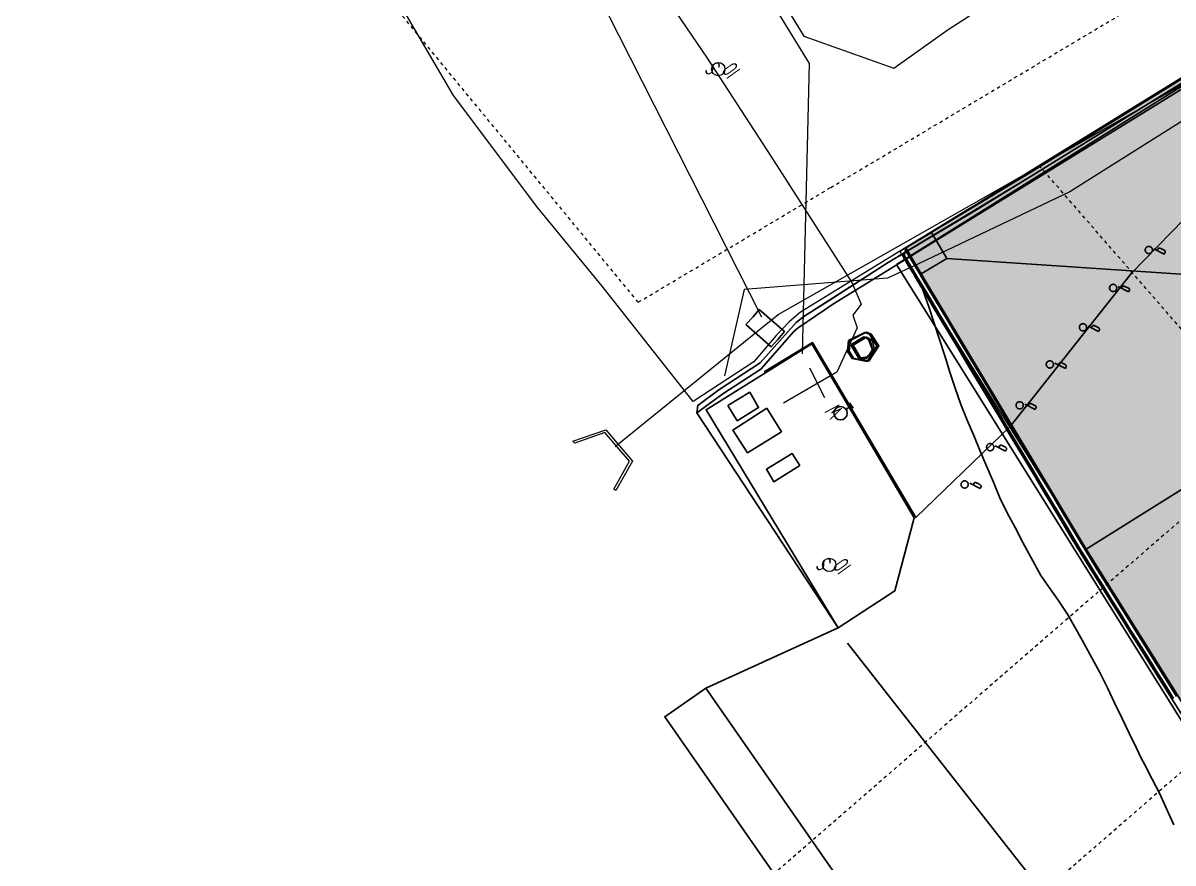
# Model space of a CAD drawing. Header units: metres. Extents: x 507649 to 508899, y 6966965 to 6967377.
# Drawn here: x 507699.21 to 507733.64, y 6967216.24 to 6967241.39 of the extents above; entities that cross this region are included whole.
import ezdxf

# ---------------------------------------------------------------- set-up
doc = ezdxf.new("R2010")
doc.units = ezdxf.units.M
doc.header["$PDMODE"] = 1
doc.linetypes.add('AEC_Double Dash', pattern=[0.039, 0.015, -0.004, 0.006, -0.004, 0.006, -0.004])
doc.linetypes.add('Grid Line', pattern=[2.1, 1.2, -0.3, 0.3, -0.3])
doc.layers.add('_PROP-BDY', color=6, linetype='Continuous', plot=False)
for name, color, linetype, lineweight in [('A-FLOR', 252, 'Continuous', 5), ('C-PROP-LINE', 252, 'AEC_Double Dash', 5), ('D_UG_PIPES', 252, 'EXIST_SWD', 0), ('DR_HW_TOP', 252, 'Continuous', 0), ('S_FEAT', 252, 'Continuous', 0), ('S_RM_UG_PIPES', 252, 'EXIST_RISINGMAIN', 0), ('S_UG_PIPES', 252, 'EXIST_SEWER', 0), ('W_AG_PIPES', 252, 'EXISTING_WATER', 0), ('W_AG_PIPES_N', 252, 'EXISTING_WATER', 0)]:
    doc.layers.add(name, color=color, linetype=linetype, lineweight=lineweight)
for name, color, linetype in [('C_MANHOLE_PIT', 252, 'Continuous'), ('C_TEXT_2.5', 7, 'Continuous'), ('DR_GRATE', 252, 'Continuous'), ('EWS_BATTER TOP', 30, 'EARTHWORKS_Batter Ticks 1'), ('HATCH_PAVEMENT_CARPARK', 254, 'Continuous'), ('KRB_LIP', 6, 'Continuous'), ('mga2020bdy', 252, 'Continuous'), ('mga2020DR_UNLINED', 252, 'Continuous'), ('mga2020ROAD_FURNITURE', 252, 'Continuous'), ('mga2020ROAD_KERB_BACK', 252, 'Continuous'), ('mga2020ROAD_KERB_LIP', 252, 'Continuous'), ('mga2020S_MANHOLE', 252, 'Continuous'), ('mga2020STR_SURFACES', 252, 'Continuous'), ('mga2020TOPO_GEN', 252, 'Continuous'), ('PAV_CREST SAG', 2, 'Continuous'), ('ROAD_FURNITURE', 252, 'Continuous'), ('S_MANHOLE', 252, 'Continuous'), ('STRINGS SWD', 81, 'Continuous'), ('TIN BORDER', 5, 'Continuous'), ('TOPO_BANK', 252, 'Continuous'), ('W_FEAT', 252, 'Continuous')]:
    doc.layers.add(name, color=color, linetype=linetype)
doc.layers.add('S-GRID', color=47, linetype='Continuous', lineweight=5, plot=False)
doc.styles.get("Standard").update_dxf_attribs({"font": 'ARIALN.TTF'})
doc.styles.add('Style-INTL_ISO_EQUAL', font='ISOCP.shx')
doc.linetypes.add('EARTHWORKS_Batter Ticks 1', pattern='A,0.5,[9,ISOCP.shx,S=1,R=0,X=0,Y=0],3,[9,ISOCP.shx,S=0.5,R=0,X=0,Y=0],2.5', length=6)
doc.linetypes.add('EXIST_RISINGMAIN', pattern='A,5,-2.5,5,-2,["RM",Standard,S=2.5,R=0,X=0,Y=-1.25],-5,5,-2.5,5,-2.5', length=34.5)
doc.linetypes.add('EXIST_SEWER', pattern='A,5,-2.5,5,-2,["S",Standard,S=2.5,R=0,X=0,Y=-1.25],-3.5,5,-2.5,5,-2.5', length=33)
doc.linetypes.add('EXIST_SWD', pattern='A,5,-2.5,5,-2,["SWD",Standard,S=2.5,R=0,X=0,Y=-1.25],-8,5,-2.5,5,-2.5', length=37.5)
doc.linetypes.add('EXISTING_WATER', pattern='A,2,-2,2,-2,2,-2,["W",Standard,S=2.5,R=0,X=0,Y=-1.25],-4.4,2,-2,2,-2', length=24.4)

# ---------------------------------------------------------------- blocks, each defined once
blk = doc.blocks.new('XD_HATCH')
at = {"layer": 'HATCH_PAVEMENT_CARPARK'}
h = blk.add_hatch(color=256, dxfattribs=at)
h.dxf.hatch_style = 1
edge = h.paths.add_edge_path()
edge.add_arc((507820.003, 6967266.085), 90.985, 212.49045, 214.43315, ccw=False)
edge.add_line((507743.26, 6967217.211), (507739.398, 6967223.586))
edge.add_line((507739.398, 6967223.586), (507735.794, 6967229.354))
edge.add_arc((507741.735, 6967233.063), 7.004, 130.4092, 211.9744, ccw=False)
edge.add_line((507737.195, 6967238.395), (507750.654, 6967250.094))
edge.add_line((507750.654, 6967250.094), (507741.05, 6967244.042))
edge.add_line((507741.05, 6967244.042), (507736.887, 6967241.488))
edge.add_line((507736.887, 6967241.488), (507736.596, 6967241.375))
edge.add_line((507736.596, 6967241.375), (507734.55, 6967240.12))
edge.add_line((507734.55, 6967240.12), (507731.321, 6967238.12))
edge.add_line((507731.321, 6967238.12), (507725.641, 6967234.654))
edge.add_line((507725.641, 6967234.654), (507731.043, 6967225.636))
edge.add_line((507731.043, 6967225.636), (507734.314, 6967220.406))
edge.add_line((507734.314, 6967220.406), (507740.71, 6967210.555))
edge.add_arc((507792.018, 6967243.469), 60.957, 212.67978, 223.00419)
edge.add_line((507747.44, 6967201.893), (507760.817, 6967187.542))
edge.add_line((507760.817, 6967187.542), (507809.449, 6967136.334))
edge.add_line((507809.449, 6967136.334), (507818.102, 6967127.228))
edge.add_line((507818.102, 6967127.228), (507823.852, 6967121.378))
edge.add_line((507823.852, 6967121.378), (507824.492, 6967120.745))
edge.add_arc((508006.447, 6967303.151), 257.643, 225.07103, 227.49079)
edge.add_line((507832.355, 6967113.225), (507846.232, 6967101.068))
edge.add_line((507846.232, 6967101.068), (507853.401, 6967095.287))
edge.add_line((507853.401, 6967095.287), (507861.259, 6967089.103))
edge.add_line((507861.259, 6967089.103), (507875.892, 6967078.04))
edge.add_line((507875.892, 6967078.04), (507894.996, 6967066.105))
edge.add_line((507894.996, 6967066.105), (507898.306, 6967064.422))
edge.add_arc((507903.258, 6967076.442), 13, 247.607, 320.5781)
edge.add_line((507913.301, 6967068.186), (507923.209, 6967080.381))
edge.add_line((507923.209, 6967080.381), (507928.884, 6967087.367))
edge.add_line((507928.884, 6967087.367), (507934.503, 6967094.285))
edge.add_arc((507925.6, 6967101.304), 11.338, 321.7466, 356.9562)
edge.add_arc((507925.051, 6967101.301), 11.886, 357.1121, 390.6511)
edge.add_line((507935.276, 6967107.361), (507928.355, 6967118.419))
edge.add_arc((507932.593, 6967121.072), 5, 172.2504, 212.042, ccw=False)
edge.add_line((507927.638, 6967121.746), (507927.905, 6967123.707))
edge.add_line((507927.905, 6967123.707), (507927.905, 6967123.707))
edge.add_line((507927.905, 6967123.707), (507928.222, 6967126.036))
edge.add_line((507928.222, 6967126.036), (507922.15, 6967126.731))
edge.add_line((507922.15, 6967126.731), (507921.982, 6967124.77))
edge.add_line((507921.982, 6967124.77), (507922.008, 6967120.889))
edge.add_arc((507933.653, 6967120.754), 11.645, 179.3346, 190.5058)
edge.add_arc((507935.181, 6967121.115), 13.214, 190.8395, 200.6804)
edge.add_arc((507934.907, 6967121.234), 13.001, 201.5983, 211.6011)
edge.add_line((507923.833, 6967114.422), (507928.422, 6967107.084))
edge.add_arc((507919.474, 6967101.5), 10.548, 18.5241, 31.9651, ccw=False)
edge.add_line((507929.475, 6967104.851), (507929.787, 6967103.654))
edge.add_line((507929.787, 6967103.654), (507929.949, 6967102.428))
edge.add_arc((507919.973, 6967101.735), 10, -10.2075, 3.9733, ccw=False)
edge.add_arc((507921.309, 6967101.319), 8.612, 334.462, 350.9422, ccw=False)
edge.add_line((507929.08, 6967097.606), (507928.501, 6967096.513))
edge.add_line((507928.501, 6967096.513), (507927.791, 6967095.501))
edge.add_line((507927.791, 6967095.501), (507924.256, 6967091.166))
edge.add_line((507924.256, 6967091.166), (507918.568, 6967084.191))
edge.add_line((507918.568, 6967084.191), (507911.58, 6967075.614))
edge.add_line((507911.58, 6967075.614), (507910.645, 6967074.541))
edge.add_line((507910.645, 6967074.541), (507910.131, 6967074.048))
edge.add_line((507910.131, 6967074.048), (507909.863, 6967073.813))
edge.add_line((507909.863, 6967073.813), (507909.587, 6967073.587))
edge.add_line((507909.587, 6967073.587), (507909.304, 6967073.367))
edge.add_line((507909.304, 6967073.367), (507909.013, 6967073.157))
edge.add_line((507909.013, 6967073.157), (507908.416, 6967072.764))
edge.add_line((507908.416, 6967072.764), (507907.795, 6967072.408))
edge.add_line((507907.795, 6967072.408), (507907.154, 6967072.091))
edge.add_line((507907.154, 6967072.091), (507906.825, 6967071.948))
edge.add_line((507906.825, 6967071.948), (507906.493, 6967071.814))
edge.add_line((507906.493, 6967071.814), (507905.816, 6967071.577))
edge.add_line((507905.816, 6967071.577), (507905.127, 6967071.382))
edge.add_line((507905.127, 6967071.382), (507904.429, 6967071.208))
edge.add_line((507904.429, 6967071.208), (507903.012, 6967071.034))
edge.add_line((507903.012, 6967071.034), (507901.581, 6967071.056))
edge.add_line((507901.581, 6967071.056), (507900.489, 6967071.127))
edge.add_line((507900.489, 6967071.127), (507899.41, 6967071.292))
edge.add_line((507899.41, 6967071.292), (507898.989, 6967071.383))
edge.add_line((507898.989, 6967071.383), (507898.134, 6967071.614))
edge.add_line((507898.134, 6967071.614), (507897.297, 6967071.904))
edge.add_line((507897.297, 6967071.904), (507895.368, 6967072.947))
edge.add_line((507895.368, 6967072.947), (507879.298, 6967082.987))
edge.add_line((507879.298, 6967082.987), (507866.995, 6967092.289))
edge.add_line((507866.995, 6967092.289), (507856.54, 6967100.453))
edge.add_line((507856.54, 6967100.453), (507836.168, 6967117.777))
edge.add_line((507836.168, 6967117.777), (507828.863, 6967124.875))
edge.add_line((507828.863, 6967124.875), (507821.037, 6967132.845))
edge.add_line((507821.037, 6967132.845), (507813.741, 6967140.457))
edge.add_line((507813.741, 6967140.457), (507815.658, 6967142.761))
edge.add_line((507815.658, 6967142.761), (507797.065, 6967160.683))
edge.add_line((507797.065, 6967160.683), (507795.715, 6967159.508))
edge.add_line((507795.715, 6967159.508), (507754.472, 6967202.936))
edge.add_line((507754.472, 6967202.936), (507751.459, 6967206.268))
edge.add_arc((507819.868, 6967266.093), 90.877, 214.4857, 221.17028, ccw=False)
blk = doc.blocks.new('BAC R BOL SMALL')
for p, q in [((-4.3679, 0.1747), (-4.3729, -0.0484)), ((-4.3519, 0.3993), (-4.3679, 0.1747)), ((-4.3247, 0.625), (-4.3519, 0.3993)), ((-4.2862, 0.8515), (-4.3247, 0.625)), ((-4.2362, 1.0785), (-4.2862, 0.8515)), ((-4.1746, 1.3056), (-4.2362, 1.0785)), ((-4.1012, 1.5325), (-4.1746, 1.3056)), ((-4.0159, 1.7589), (-4.1012, 1.5325)), ((-3.9185, 1.9844), (-4.0159, 1.7589)), ((-3.8088, 2.2087), (-3.9185, 1.9844)), ((-3.6931, 2.3988), (-3.8088, 2.2087)), ((-3.569, 2.5811), (-3.6931, 2.3988)), ((-3.4369, 2.7554), (-3.569, 2.5811)), ((-3.2973, 2.9215), (-3.4369, 2.7554)), ((-3.1504, 3.0794), (-3.2973, 2.9215)), ((-2.9967, 3.229), (-3.1504, 3.0794)), ((-2.8365, 3.3701), (-2.9967, 3.229)), ((-2.6702, 3.5026), (-2.8365, 3.3701)), ((-2.4982, 3.6265), (-2.6702, 3.5026)), ((-2.3209, 3.7415), (-2.4982, 3.6265)), ((-2.1385, 3.8476), (-2.3209, 3.7415)), ((-1.9516, 3.9447), (-2.1385, 3.8476)), ((-1.7605, 4.0325), (-1.9516, 3.9447)), ((-1.5655, 4.1112), (-1.7605, 4.0325)), ((-1.367, 4.1804), (-1.5655, 4.1112)), ((-1.1654, 4.2401), (-1.367, 4.1804)), ((-0.9611, 4.2902), (-1.1654, 4.2401)), ((-0.7544, 4.3306), (-0.9611, 4.2902)), ((-0.5458, 4.3611), (-0.7544, 4.3306)), ((-0.3356, 4.3816), (-0.5458, 4.3611)), ((-0.1241, 4.392), (-0.3356, 4.3816)), ((0.0882, 4.3922), (-0.1241, 4.392)), ((0.301, 4.3821), (0.0882, 4.3922)), ((0.5139, 4.3616), (0.301, 4.3821)), ((0.7265, 4.3305), (0.5139, 4.3616)), ((0.9385, 4.2888), (0.7265, 4.3305)), ((1.1495, 4.2362), (0.9385, 4.2888)), ((1.359, 4.1728), (1.1495, 4.2362)), ((1.5668, 4.0983), (1.359, 4.1728)), ((1.7725, 4.0127), (1.5668, 4.0983)), ((1.9756, 3.9158), (1.7725, 4.0127)), ((2.364, 3.6868), (2.1736, 3.8056)), ((2.5466, 3.5598), (2.364, 3.6868)), ((2.7214, 3.4249), (2.5466, 3.5598)), ((2.8881, 3.2825), (2.7214, 3.4249)), ((3.0465, 3.1328), (2.8881, 3.2825)), ((3.1966, 2.9762), (3.0465, 3.1328)), ((3.3382, 2.813), (3.1966, 2.9762)), ((3.4711, 2.6437), (3.3382, 2.813)), ((3.5951, 2.4684), (3.4711, 2.6437)), ((3.7101, 2.2875), (3.5951, 2.4684)), ((3.816, 2.1015), (3.7101, 2.2875)), ((3.9126, 1.9105), (3.816, 2.1015)), ((3.9998, 1.7149), (3.9126, 1.9105)), ((4.0773, 1.5151), (3.9998, 1.7149)), ((4.145, 1.3114), (4.0773, 1.5151)), ((4.2028, 1.1041), (4.145, 1.3114)), ((4.2506, 0.8936), (4.2028, 1.1041)), ((4.2881, 0.6801), (4.2506, 0.8936)), ((4.3152, 0.4641), (4.2881, 0.6801)), ((4.3318, 0.2458), (4.3152, 0.4641)), ((4.3376, 0.0256), (4.3318, 0.2458)), ((4.3327, -0.1962), (4.3376, 0.0256)), ((6.1384, 1.5522), (18.6973, -4.9036)), ((11.43, 1.6933), (10.2659, -0.5997)), ((11.9592, 2.1519), (11.43, 1.6933)), ((12.7353, 2.293), (11.9592, 2.1519)), ((13.3703, 2.2225), (12.7353, 2.293)), ((14.3228, 1.905), (13.3703, 2.2225)), ((18.4856, -0.2117), (14.3228, 1.905)), ((-4.3729, -0.0484), (-4.367, -0.2697)), ((-4.367, -0.2697), (-4.3504, -0.4889)), ((-4.3504, -0.4889), (-4.3233, -0.7057)), ((-4.3233, -0.7057), (-4.2858, -0.9197)), ((-4.2858, -0.9197), (-4.2381, -1.1305)), ((-4.2381, -1.1305), (-4.1802, -1.3379)), ((-4.1802, -1.3379), (-4.1125, -1.5415)), ((-4.1125, -1.5415), (-4.035, -1.741)), ((-4.035, -1.741), (-3.9478, -1.936)), ((-3.9478, -1.936), (-3.8512, -2.1263)), ((-3.8512, -2.1263), (-3.7453, -2.3115)), ((-3.7453, -2.3115), (-3.6303, -2.4912)), ((-3.6303, -2.4912), (-3.5063, -2.6651)), ((-3.5063, -2.6651), (-3.3734, -2.8329)), ((-3.3734, -2.8329), (-3.2318, -2.9943)), ((-3.2318, -2.9943), (-3.0817, -3.1489)), ((-3.0817, -3.1489), (-2.9233, -3.2965)), ((-2.9233, -3.2965), (-2.7566, -3.4365)), ((-2.7566, -3.4365), (-2.5818, -3.5688)), ((-2.5818, -3.5688), (-2.3992, -3.6931)), ((-2.3992, -3.6931), (-2.2088, -3.8088)), ((-2.2088, -3.8088), (-1.9877, -3.9154)), ((-1.9877, -3.9154), (-1.7652, -4.0101)), ((-1.7652, -4.0101), (-1.5416, -4.0931)), ((-1.5416, -4.0931), (-1.3173, -4.1646)), ((-1.3173, -4.1646), (-1.0926, -4.2245)), ((-1.0926, -4.2245), (-0.8679, -4.2732)), ((-0.8679, -4.2732), (-0.6435, -4.3106)), ((-0.6435, -4.3106), (-0.4197, -4.337)), ((-0.4197, -4.337), (-0.1969, -4.3525)), ((-0.1969, -4.3525), (0.0246, -4.3573)), ((0.0246, -4.3573), (0.2444, -4.3514)), ((0.2444, -4.3514), (0.4623, -4.335)), ((0.4623, -4.335), (0.6778, -4.3082)), ((0.6778, -4.3082), (0.8906, -4.2712)), ((0.8906, -4.2712), (1.1005, -4.2241)), ((1.1005, -4.2241), (1.307, -4.1671)), ((1.307, -4.1671), (1.5099, -4.1002)), ((1.5099, -4.1002), (1.7087, -4.0236)), ((1.7087, -4.0236), (1.9031, -3.9375)), ((1.9031, -3.9375), (2.0929, -3.842)), ((2.0929, -3.842), (2.2776, -3.7372)), ((2.2776, -3.7372), (2.457, -3.6233)), ((2.457, -3.6233), (2.6306, -3.5003)), ((2.6306, -3.5003), (2.7982, -3.3685)), ((2.7982, -3.3685), (2.9594, -3.2279)), ((2.9594, -3.2279), (3.1139, -3.0788)), ((3.1139, -3.0788), (3.2613, -2.9211)), ((3.2613, -2.9211), (3.4013, -2.7552)), ((3.4013, -2.7552), (3.5336, -2.5811)), ((3.5336, -2.5811), (3.6578, -2.3989)), ((3.6578, -2.3989), (3.7736, -2.2088)), ((3.7736, -2.2088), (3.8833, -1.9876)), ((3.8833, -1.9876), (3.9807, -1.7651)), ((3.9807, -1.7651), (4.066, -1.5415)), ((4.066, -1.5415), (4.1394, -1.3172)), ((4.1394, -1.3172), (4.201, -1.0925)), ((4.201, -1.0925), (4.251, -0.8677)), ((4.251, -0.8677), (4.2895, -0.6432)), ((4.2895, -0.6432), (4.3167, -0.4192)), ((4.3167, -0.4192), (4.3327, -0.1962)), ((19.1911, -0.7409), (18.4856, -0.2117)), ((18.6973, -4.9036), (19.8614, -2.6106)), ((19.7909, -1.4111), (19.1911, -0.7409)), ((19.8967, -2.0109), (19.7909, -1.4111)), ((19.8614, -2.6106), (19.8967, -2.0109))]:
    blk.add_line(p, q)
blk = doc.blocks.new('SE-IO')
at = {"layer": 'S_FEAT'}
blk.add_circle((0, 0), 0.2, dxfattribs=at)
at = {"layer": 'S_FEAT', "style": 'Style-INTL_ISO_EQUAL', "width": 0.65}
for s, p in [('S', (0.111, -0.057)), ('IO', (0.283, -0.62))]:
    blk.add_text(s, height=0.5, rotation=62.9, dxfattribs=at).set_placement(p)
blk = doc.blocks.new('W-TAP')
at = {"layer": 'W_FEAT'}
for p, q in [((0.178, -0.091), (0.356, -0.182)), ((0.402, -0.093), (0.311, -0.271))]:
    blk.add_line(p, q, dxfattribs=at)
blk.add_circle((0, 0), 0.2, dxfattribs=at)
at = {"layer": 'W_FEAT', "style": 'Style-INTL_ISO_EQUAL', "width": 0.65}
blk.add_text('W', height=0.5, rotation=62.9, dxfattribs=at).set_placement((0.111, -0.057))
blk = doc.blocks.new('XE_SURVEY')
at = {"layer": 'C_MANHOLE_PIT', "flags": 128}
blk.add_lwpolyline([(507722.473, 6967228.141), (507722.239, 6967228.505), (507721.47, 6967228.031), (507721.692, 6967227.654), (507722.473, 6967228.141)], dxfattribs=at)
at = {"layer": 'D_UG_PIPES', "flags": 128}
for points in [[(507716.945, 6967228.716), (507720.995, 6967231.995), (507721.818, 6967232.661), (507728.342, 6967236.36), (507737.461, 6967241.566), (507738.86, 6967242.377), (507740.13, 6967243.174), (507740.978, 6967243.706), (507743.951, 6967245.551), (507752.042, 6967250.531), (507755.874, 6967252.889), (507757.149, 6967253.679), (507759.168, 6967254.942), (507759.638, 6967255.603), (507762.337, 6967262.6), (507763.94, 6967266.805), (507765.535, 6967271.013), (507768.136, 6967277.898)], [(507703.466, 6967273.363), (507702.996, 6967273.154), (507702.644, 6967272.82), (507699.214, 6967270.983), (507703.207, 6967264.081), (507706.768, 6967258.453), (507711.187, 6967251.856), (507714.9, 6967245.276), (507721.325, 6967232.597)]]:
    blk.add_lwpolyline(points, dxfattribs=at)
at = {"layer": 'DR_GRATE', "flags": 128}
blk.add_lwpolyline([(507720.852, 6967232.368), (507721.072, 6967232.593), (507721.252, 6967232.809), (507722.011, 6967232.149), (507721.814, 6967231.914), (507721.612, 6967231.698), (507720.852, 6967232.368)], dxfattribs=at)
at = {"layer": 'DR_HW_TOP', "flags": 128}
blk.add_lwpolyline([(507716.9, 6967227.436), (507717.374, 6967228.269), (507716.635, 6967229.129), (507715.732, 6967228.81), (507715.673, 6967228.867), (507716.662, 6967229.214), (507717.465, 6967228.27), (507716.964, 6967227.392), (507716.9, 6967227.436)], dxfattribs=at)
at = {"layer": 'mga2020bdy'}
blk.add_polyline3d([(507741.448, 6967191.296, 2.95), (507732.158, 6967201.984, 2.908), (507725.624, 6967210.28, 2.942), (507718.425, 6967220.62, 3.001), (507719.655, 6967221.477, 3.001), (507723.614, 6967223.282, 4.711), (507719.388, 6967229.717, 4.479), (507719.413, 6967229.941, 4.329), (507720.049, 6967230.404, 4.321), (507721.279, 6967231.211, 4.304), (507722.359, 6967232.424, 4.343), (507722.591, 6967232.607, 4.347), (507725.12, 6967234.215, 4.399), (507729.394, 6967236.807, 4.457), (507733.025, 6967239.048, 4.469), (507736.099, 6967240.948, 4.453)], dxfattribs=at)
at = {"layer": 'mga2020DR_UNLINED'}
for points in [[(507719.655, 6967221.477, 3.001), (507726.83, 6967211.173, 2.942), (507733.314, 6967202.941, 2.908), (507742.556, 6967192.306, 2.95), (507748.036, 6967186.574, 2.922), (507759.449, 6967174.233, 2.823), (507766.835, 6967165.905, 2.91), (507776.754, 6967155.916, 2.926), (507782.976, 6967149.165, 2.841), (507792.845, 6967138.935, 2.836), (507799.31, 6967131.655, 2.706), (507808.649, 6967121.772, 2.696), (507816.116, 6967114.832, 2.686), (507823.987, 6967105.773, 2.549), (507829.108, 6967100.656, 2.613), (507837.266, 6967092.595, 2.659), (507844.835, 6967085.994, 2.546), (507855.938, 6967076.896, 2.622), (507862.665, 6967071.986, 2.527), (507870.951, 6967065.735, 2.562), (507888.287, 6967056.493, 2.548), (507894.371, 6967052.844, 2.434), (507903.927, 6967049.994, 2.542)], [(507718.425, 6967220.62, 3.001), (507725.624, 6967210.28, 2.942), (507732.158, 6967201.984, 2.908), (507741.448, 6967191.296, 2.95), (507746.943, 6967185.547, 2.922), (507758.338, 6967173.226, 2.823), (507765.741, 6967164.879, 2.91), (507775.67, 6967154.879, 2.926), (507781.885, 6967148.136, 2.841), (507791.744, 6967137.916, 2.836), (507798.204, 6967130.642, 2.706), (507807.592, 6967120.707, 2.696), (507815.036, 6967113.788, 2.686), (507822.89, 6967104.75, 2.549), (507828.052, 6967099.593, 2.613), (507836.245, 6967091.495, 2.659), (507843.867, 6967084.849, 2.546), (507855.02, 6967075.71, 2.622), (507861.771, 6967070.782, 2.527), (507870.142, 6967064.468, 2.562), (507887.548, 6967055.187, 2.548), (507893.762, 6967051.462, 2.434), (507903.498, 6967048.557, 2.542)]]:
    blk.add_polyline3d(points, dxfattribs=at)
at = {"layer": 'mga2020ROAD_FURNITURE'}
for p in [(507732.968, 6967234.599, 4.492), (507732.968, 6967234.599, 4.492), (507731.901, 6967233.463, 4.451), (507731.901, 6967233.463, 4.451), (507730.998, 6967232.285, 4.406), (507730.998, 6967232.285, 4.406), (507730.007, 6967231.174, 4.422), (507730.007, 6967231.174, 4.422), (507729.104, 6967229.95, 4.413), (507729.104, 6967229.95, 4.413), (507728.221, 6967228.699, 4.347), (507728.221, 6967228.699, 4.347), (507727.456, 6967227.583, 4.474), (507727.456, 6967227.583, 4.474)]:
    blk.add_point(p, dxfattribs=at)
at = {"layer": 'mga2020ROAD_KERB_BACK'}
blk.add_polyline3d([(507719.388, 6967229.717, 4.479), (507720.162, 6967230.293, 4.47), (507721.307, 6967231.024, 4.452), (507722.293, 6967232.153, 4.484), (507722.423, 6967232.266, 4.487), (507723.481, 6967232.982, 4.511), (507727.749, 6967235.612, 4.602), (507733.11, 6967238.914, 4.619), (507736.242, 6967240.852, 4.607), (507737.203, 6967241.334, 4.567), (507737.268, 6967241.351, 4.565), (507738.216, 6967241.429, 4.536)], dxfattribs=at)
at = {"layer": 'mga2020ROAD_KERB_LIP'}
blk.add_polyline3d([(507738.049, 6967241.7, 4.343), (507737.821, 6967241.624, 4.362), (507736.984, 6967241.434, 4.433), (507736.683, 6967241.307, 4.439), (507736.099, 6967240.948, 4.453), (507733.025, 6967239.048, 4.469), (507729.394, 6967236.807, 4.457), (507727.663, 6967235.739, 4.451), (507725.12, 6967234.215, 4.399), (507723.376, 6967233.101, 4.362), (507722.591, 6967232.607, 4.347), (507722.359, 6967232.424, 4.343), (507721.279, 6967231.211, 4.304), (507720.049, 6967230.404, 4.321), (507719.413, 6967229.941, 4.329)], dxfattribs=at)
at = {"layer": 'mga2020S_MANHOLE'}
for points in [[(507724.535, 6967231.264, 4.553), (507724.833, 6967231.723, 4.557), (507724.609, 6967232.079, 4.559), (507724.468, 6967232.131, 4.558), (507723.979, 6967231.886, 4.556), (507723.951, 6967231.563, 4.555), (507724.086, 6967231.35, 4.554), (507724.535, 6967231.264, 4.553)], [(507724.065, 6967231.745, 4.554), (507724.47, 6967231.989, 4.557), (507724.642, 6967231.883, 4.558), (507724.71, 6967231.582, 4.556), (507724.471, 6967231.344, 4.554), (507724.301, 6967231.346, 4.554), (507724.065, 6967231.745, 4.554)]]:
    blk.add_polyline3d(points, dxfattribs=at)
at = {"layer": 'mga2020STR_SURFACES'}
blk.add_polyline3d([(507723.614, 6967223.282, 4.711), (507725.313, 6967224.393, 4.706), (507725.891, 6967226.577, 4.677), (507722.835, 6967231.781, 4.646), (507719.665, 6967229.813, 4.682), (507723.614, 6967223.282, 4.711)], dxfattribs=at)
at = {"layer": 'mga2020TOPO_GEN'}
blk.add_polyline3d([(507721.406, 6967230.947, 4.385), (507722.85, 6967231.821, 4.46), (507725.943, 6967226.582, 4.535), (507728.764, 6967229.308, 4.379), (507732.401, 6967233.9, 4.448), (507736.333, 6967237.928, 4.519), (507738.479, 6967240.183, 4.523), (507742.88, 6967243.415, 4.551), (507748.154, 6967246.697, 4.578), (507754.632, 6967250.676, 4.595), (507759.792, 6967253.86, 4.572), (507763.226, 6967256.057, 4.617), (507767.284, 6967258.544, 4.683), (507767.311, 6967260.039, 4.659)], dxfattribs=at)
at = {"layer": 'S_MANHOLE', "flags": 128}
for points in [[(507724.005, 6967231.761), (507724.243, 6967231.353), (507724.503, 6967231.397), (507724.645, 6967231.602), (507724.517, 6967231.94), (507724.386, 6967231.997), (507724.005, 6967231.761)], [(507720.314, 6967229.938), (507720.6, 6967229.48), (507721.238, 6967229.875), (507720.972, 6967230.333), (507720.314, 6967229.938)], [(507721.482, 6967229.855), (507721.925, 6967229.152), (507720.901, 6967228.525), (507720.468, 6967229.204), (507721.482, 6967229.855)]]:
    blk.add_lwpolyline(points, dxfattribs=at)
at = {"layer": 'S_MANHOLE'}
for points in [[(507724.483, 6967231.258, 4.553), (507724.781, 6967231.717, 4.557), (507724.557, 6967232.073, 4.559), (507724.417, 6967232.126, 4.558), (507723.927, 6967231.881, 4.556), (507723.899, 6967231.557, 4.555), (507724.034, 6967231.344, 4.554), (507724.483, 6967231.258, 4.553)], [(507724.013, 6967231.739, 4.554), (507724.418, 6967231.984, 4.557), (507724.59, 6967231.877, 4.558), (507724.659, 6967231.576, 4.556), (507724.419, 6967231.338, 4.554), (507724.249, 6967231.34, 4.554), (507724.013, 6967231.739, 4.554)]]:
    blk.add_polyline3d(points, dxfattribs=at)
at = {"layer": 'S_RM_UG_PIPES'}
blk.add_lwpolyline([(507782.134, 6967282.697), (507782.619, 6967280.757), (507784.211, 6967274.404), (507783.039, 6967266.904), (507782.203, 6967265.96), (507774.912, 6967262.433), (507770.442, 6967260.194), (507766.016, 6967257.868), (507761.895, 6967255.703), (507756.943, 6967252.598), (507752.253, 6967249.657), (507747.988, 6967247.118), (507745.41, 6967245.584), (507743.691, 6967244.561), (507741.135, 6967242.99), (507734.787, 6967238.996), (507730.555, 6967236.333), (507726.045, 6967234.185), (507725.096, 6967233.748), (507720.809, 6967233.41), (507720.216, 6967230.822)], dxfattribs=at)
at = {"layer": 'S_UG_PIPES', "flags": 128}
blk.add_lwpolyline([(507711.265, 6967252.679), (507716.882, 6967244.472), (507719.697, 6967240.34), (507721.6, 6967237.403), (507724.033, 6967233.617), (507724.311, 6967232.973), (507724.056, 6967232.64), (507724.183, 6967232.262), (507723.581, 6967230.937), (507721.982, 6967230.008)], dxfattribs=at)
at = {"layer": 'TOPO_BANK'}
blk.add_polyline3d([(507723.895, 6967222.829, 4.371), (507730.134, 6967214.871, 4.105), (507737.489, 6967203.859, 3.688), (507743.512, 6967195.586, 3.655), (507750.898, 6967187.875, 3.554), (507760.503, 6967177.016, 3.598), (507770.647, 6967167.036, 3.639), (507777.921, 6967158.471, 3.477), (507785.998, 6967150.322, 3.457), (507794.026, 6967141.443, 3.458), (507803.174, 6967132.304, 3.515), (507810.571, 6967124.666, 3.543), (507819.277, 6967116.234, 3.546), (507826.23, 6967109.289, 3.707), (507832.809, 6967102.051, 3.721)], dxfattribs=at)
at = {"layer": 'W_AG_PIPES', "ltscale": 0.5, "flags": 128}
blk.add_lwpolyline([(507723.218, 6967230.169), (507722.766, 6967231.054)], dxfattribs=at)
at = {"layer": 'W_AG_PIPES_N', "flags": 128}
for points in [[(507702.417, 6967273.363), (507705.06, 6967269.119), (507709.023, 6967262.752), (507711.693, 6967258.524), (507714.635, 6967253.877), (507717.294, 6967249.643), (507719.906, 6967245.38), (507722.592, 6967240.996), (507725.285, 6967240.035), (507726.914, 6967241.194), (507727.333, 6967241.468), (507729.424, 6967242.837), (507731.098, 6967243.933), (507731.934, 6967244.48), (507733.607, 6967245.576), (507735.79, 6967246.793), (507740.16, 6967249.222), (507744.466, 6967251.763), (507746.988, 6967253.387), (507753.276, 6967257.474), (507757.462, 6967260.209), (507758.296, 6967260.761), (507758.803, 6967261.065), (507760.119, 6967261.565), (507760.321, 6967262.018), (507763.059, 6967268.461), (507765.014, 6967273.062), (507765.032, 6967273.968), (507763.14, 6967277.603), (507762.927, 6967277.944), (507761.602, 6967280.064), (507756.031, 6967288.965), (507751.747, 6967295.721), (507749.336, 6967299.521), (507747.747, 6967302.065)], [(507701.747, 6967273.914), (507703.056, 6967271.859), (507706.744, 6967265.909), (507711.021, 6967259.148), (507715.009, 6967252.797), (507722.753, 6967240.18), (507722.538, 6967231.486)]]:
    blk.add_lwpolyline(points, dxfattribs=at)
at = {"layer": 'ROAD_FURNITURE', "xscale": 0.0247222863170386, "yscale": 0.0247222863170386, "zscale": 0.0247222863170386}
for p in [(507732.92, 6967234.594, 4.492), (507731.852, 6967233.458, 4.451), (507730.949, 6967232.28, 4.406), (507729.958, 6967231.168, 4.422), (507729.054, 6967229.944, 4.413), (507728.171, 6967228.692, 4.347), (507727.405, 6967227.575, 4.474)]:
    blk.add_blockref('BAC R BOL SMALL', p, dxfattribs=at)
at = {"layer": 'S_FEAT', "rotation": 62.89999999999502}
for p in [(507720.03, 6967240.009), (507723.353, 6967225.168)]:
    blk.add_blockref('SE-IO', p, dxfattribs=at)
at = {"layer": 'W_FEAT', "rotation": 62.90000000000011}
blk.add_blockref('W-TAP', (507723.69, 6967229.707), dxfattribs=at)
blk = doc.blocks.new('25027_BNP_Skygate Play-Sheet - 000101 - SITE PLAN')
at = {"layer": '_PROP-BDY'}
for p, q in [((-2226983.37, 4059443.92), (-2260610.86, 4059443.92)), ((-2226983.37, 4009381.75), (-2226983.37, 4059443.92))]:
    blk.add_line(p, q, dxfattribs=at)
at = {"layer": 'A-FLOR'}
for p, q in [((-2219861.19, 4067647.56), (-2215669.96, 4068006.82)), ((-2215669.96, 4068006.82), (-2208829.75, 4067803.91)), ((-2222868.84, 4067262.83), (-2219861.19, 4067647.56)), ((-2227240.42, 4066779.29), (-2222868.84, 4067262.83)), ((-2227191.35, 4064607.87), (-2227240.42, 4066779.29)), ((-2226879.79, 4063627.49), (-2227191.35, 4064607.87)), ((-2226737.49, 4063076.14), (-2226879.79, 4063627.49)), ((-2226672.96, 4062632.41), (-2226737.49, 4063076.14)), ((-2226726.14, 4056701.1), (-2226672.96, 4062632.41)), ((-2246564.75, 4059143.92), (-2226784.1, 4059143.92)), ((-2226776.33, 4059143.92), (-2226714.69, 4059143.92)), ((-2226755.79, 4050371.75), (-2226714.69, 4059143.92)), ((-2226791.81, 4046176.51), (-2226755.79, 4050371.75))]:
    blk.add_line(p, q, dxfattribs=at)
at = {"layer": 'C-PROP-LINE'}
for p, q in [((-2223850.53, 4066596.65), (-2203218.01, 4069307.36)), ((-2223850.53, 4066596.65), (-2223988.2, 4059890.85)), ((-2223988.2, 4059890.85), (-2225150.52, 4003276.32))]:
    blk.add_line(p, q, dxfattribs=at)
at = {"layer": 'S-GRID', "linetype": 'Grid Line'}
for p, q in [((-2229896.36, 4005189.76), (-2243808.06, 4093021.55)), ((-2235781.93, 4005912.8), (-2249437.88, 4092129.84)), ((-2325990.24, 4038528.7), (-2226640.2, 4054264.79))]:
    blk.add_line(p, q, dxfattribs=at)
blk = doc.blocks.new('XE_ARCH')
at = {"xscale": 0.001, "yscale": 0.001, "zscale": 0.001, "rotation": 121.996}
blk.add_blockref('25027_BNP_Skygate Play-Sheet - 000101 - SITE PLAN', (509988.126, 6971273.77), dxfattribs=at)
blk = doc.blocks.new('A$Cbbbd136e')
at = {"layer": 'TIN BORDER'}
blk.add_lwpolyline([(507736.596, 6967241.375), (507732.935, 6967239.116), (507729.303, 6967236.874), (507725.641, 6967234.654), (507725.583, 6967234.361), (507725.635, 6967234.276), (507725.686, 6967234.19), (507725.738, 6967234.104), (507725.789, 6967234.018), (507725.84, 6967233.932), (507725.892, 6967233.847), (507725.943, 6967233.761), (507725.994, 6967233.675), (507726.046, 6967233.589), (507726.097, 6967233.503), (507726.149, 6967233.418), (507726.145, 6967233.393), (507726.163, 6967233.374), (507726.337, 6967232.896), (507726.494, 6967232.407), (507726.652, 6967231.919), (507726.809, 6967231.43), (507726.966, 6967230.941), (507727.123, 6967230.453), (507727.288, 6967229.968), (507727.484, 6967229.503), (507727.679, 6967229.037), (507727.875, 6967228.572), (507728.07, 6967228.106), (507728.265, 6967227.64), (507728.46, 6967227.174), (507728.683, 6967226.724), (507728.918, 6967226.282), (507729.152, 6967225.84), (507729.387, 6967225.397), (507729.624, 6967224.957), (507729.695, 6967224.829), (507729.712, 6967224.806), (507729.916, 6967224.518), (507730.206, 6967224.11), (507730.487, 6967223.696), (507730.73, 6967223.258), (507730.972, 6967222.82), (507731.215, 6967222.382), (507731.457, 6967221.944), (507731.678, 6967221.492), (507731.896, 6967221.039), (507732.115, 6967220.586), (507732.333, 6967220.133), (507732.551, 6967219.68), (507732.704, 6967219.365), (507732.788, 6967219.203), (507733.02, 6967218.757), (507733.251, 6967218.311), (507733.459, 6967217.85), (507733.665, 6967217.388)], dxfattribs=at)
blk = doc.blocks.new('XD_DESIGN BASE_1')
at = {"layer": 'EWS_BATTER TOP'}
blk.add_polyline3d([(507846.103, 6967100.914, 5.086), (507832.222, 6967113.076, 4.994), (507824.351, 6967120.603, 4.94), (507824.351, 6967120.603, 4.94), (507823.71, 6967121.237, 4.94), (507817.959, 6967127.089, 4.985), (507809.304, 6967136.196, 5.048), (507802.418, 6967143.447, 5.098), (507791.219, 6967155.239, 5.017), (507776.471, 6967170.768, 4.91), (507775.851, 6967171.421, 4.91), (507760.671, 6967187.405, 5.021), (507747.294, 6967201.757, 5.119), (507743.722, 6967205.95, 5.086), (507740.542, 6967210.447, 5.053), (507740.542, 6967210.447, 5.053), (507734.144, 6967220.3, 4.982), (507730.872, 6967225.532, 4.921), (507730.871, 6967225.534, 4.921), (507725.521, 6967234.465, 4.517)], dxfattribs=at)
at = {"layer": 'KRB_LIP'}
blk.add_polyline3d([(507846.232, 6967101.068, 4.977), (507832.355, 6967113.225, 4.884), (507824.492, 6967120.745, 4.83), (507824.492, 6967120.745, 4.83), (507823.852, 6967121.378, 4.83), (507818.102, 6967127.228, 4.876), (507809.449, 6967136.334, 4.938), (507802.563, 6967143.585, 4.988), (507791.364, 6967155.376, 4.907), (507776.616, 6967170.906, 4.8), (507775.996, 6967171.559, 4.8), (507760.817, 6967187.542, 4.911), (507747.44, 6967201.893, 5.009), (507743.88, 6967206.073, 4.976), (507740.71, 6967210.555, 4.943), (507740.71, 6967210.555, 4.943), (507734.314, 6967220.406, 4.873), (507731.043, 6967225.636, 4.811), (507726.104, 6967233.882, 4.407), (507725.641, 6967234.654, 4.407)], dxfattribs=at)
at = {"layer": 'PAV_CREST SAG'}
blk.add_line((507726.104, 6967233.882, 4.407), (507725.641, 6967234.654, 4.407), dxfattribs=at)
for points in [[(507725.641, 6967234.654, 4.407), (507729.303, 6967236.874, 4.457), (507732.935, 6967239.116, 4.469), (507736.596, 6967241.375, 4.44)], [(507725.499, 6967234.427, 4.505), (507725.444, 6967234.419, 4.487)], [(507725.532, 6967234.447, 4.517), (507725.521, 6967234.465, 4.517)], [(507733.66, 6967221.169, 5.013), (507733.395, 6967221.593, 5.008), (507733.13, 6967222.017, 5.003), (507732.865, 6967222.441, 4.998), (507732.599, 6967222.865, 4.993), (507732.334, 6967223.288, 4.988), (507732.069, 6967223.712, 4.983), (507731.804, 6967224.136, 4.978), (507731.539, 6967224.56, 4.973), (507731.274, 6967224.984, 4.968), (507731.009, 6967225.408, 4.963), (507730.915, 6967225.558, 4.961), (507730.747, 6967225.838, 4.947), (507730.49, 6967226.267, 4.926), (507730.233, 6967226.696, 4.905), (507729.977, 6967227.124, 4.884), (507729.72, 6967227.553, 4.863), (507729.463, 6967227.982, 4.842), (507729.206, 6967228.411, 4.821), (507728.949, 6967228.84, 4.8), (507728.692, 6967229.269, 4.779), (507728.435, 6967229.698, 4.758), (507728.178, 6967230.127, 4.737), (507727.921, 6967230.556, 4.716), (507727.664, 6967230.985, 4.695), (507727.407, 6967231.414, 4.674), (507727.15, 6967231.843, 4.653), (507726.893, 6967232.272, 4.632), (507726.636, 6967232.701, 4.611), (507726.379, 6967233.13, 4.59), (507726.123, 6967233.558, 4.569), (507725.975, 6967233.805, 4.557), (507725.866, 6967233.987, 4.557), (507725.609, 6967234.416, 4.557), (507725.564, 6967234.491, 4.557)], [(507733.66, 6967221.169, 5.013), (507733.395, 6967221.593, 5.008), (507733.13, 6967222.017, 5.003), (507732.865, 6967222.441, 4.998), (507732.599, 6967222.865, 4.993), (507732.334, 6967223.288, 4.988), (507732.069, 6967223.712, 4.983), (507731.804, 6967224.136, 4.978), (507731.539, 6967224.56, 4.973), (507731.274, 6967224.984, 4.968), (507731.009, 6967225.408, 4.963), (507730.915, 6967225.558, 4.961), (507730.747, 6967225.838, 4.947), (507730.49, 6967226.267, 4.926), (507730.233, 6967226.696, 4.905), (507729.977, 6967227.124, 4.884), (507729.72, 6967227.553, 4.863), (507729.463, 6967227.982, 4.842), (507729.206, 6967228.411, 4.821), (507728.949, 6967228.84, 4.8), (507728.692, 6967229.269, 4.779), (507728.435, 6967229.698, 4.758), (507728.178, 6967230.127, 4.737), (507727.921, 6967230.556, 4.716), (507727.664, 6967230.985, 4.695), (507727.407, 6967231.414, 4.674), (507727.15, 6967231.843, 4.653), (507726.893, 6967232.272, 4.632), (507726.636, 6967232.701, 4.611), (507726.379, 6967233.13, 4.59), (507726.123, 6967233.558, 4.569), (507725.975, 6967233.805, 4.557), (507725.866, 6967233.987, 4.557), (507725.609, 6967234.416, 4.557), (507725.564, 6967234.491, 4.557)], [(507733.753, 6967221.227, 5.013), (507733.488, 6967221.651, 5.008), (507733.223, 6967222.075, 5.003), (507732.958, 6967222.499, 4.998), (507732.693, 6967222.923, 4.993), (507732.428, 6967223.347, 4.988), (507732.162, 6967223.771, 4.983), (507731.897, 6967224.195, 4.978), (507731.632, 6967224.619, 4.973), (507731.367, 6967225.042, 4.968), (507731.102, 6967225.466, 4.963), (507731.009, 6967225.616, 4.961), (507730.842, 6967225.894, 4.947), (507730.585, 6967226.323, 4.926), (507730.328, 6967226.752, 4.905), (507730.071, 6967227.181, 4.884), (507729.814, 6967227.61, 4.863), (507729.557, 6967228.039, 4.842), (507729.3, 6967228.468, 4.821), (507729.043, 6967228.897, 4.8), (507728.786, 6967229.326, 4.779), (507728.529, 6967229.755, 4.758), (507728.272, 6967230.184, 4.737), (507728.015, 6967230.612, 4.716), (507727.759, 6967231.041, 4.695), (507727.502, 6967231.47, 4.674), (507727.245, 6967231.899, 4.653), (507726.988, 6967232.328, 4.632), (507726.731, 6967232.757, 4.611), (507726.474, 6967233.186, 4.59), (507726.217, 6967233.615, 4.569), (507726.069, 6967233.861, 4.557), (507725.96, 6967234.044, 4.557), (507725.703, 6967234.473, 4.557), (507725.658, 6967234.547, 4.557)], [(507733.753, 6967221.227, 5.013), (507733.488, 6967221.651, 5.008), (507733.223, 6967222.075, 5.003), (507732.958, 6967222.499, 4.998), (507732.693, 6967222.923, 4.993), (507732.428, 6967223.347, 4.988), (507732.162, 6967223.771, 4.983), (507731.897, 6967224.195, 4.978), (507731.632, 6967224.619, 4.973), (507731.367, 6967225.042, 4.968), (507731.102, 6967225.466, 4.963), (507731.009, 6967225.616, 4.961), (507730.842, 6967225.894, 4.947), (507730.585, 6967226.323, 4.926), (507730.328, 6967226.752, 4.905), (507730.071, 6967227.181, 4.884), (507729.814, 6967227.61, 4.863), (507729.557, 6967228.039, 4.842), (507729.3, 6967228.468, 4.821), (507729.043, 6967228.897, 4.8), (507728.786, 6967229.326, 4.779), (507728.529, 6967229.755, 4.758), (507728.272, 6967230.184, 4.737), (507728.015, 6967230.612, 4.716), (507727.759, 6967231.041, 4.695), (507727.502, 6967231.47, 4.674), (507727.245, 6967231.899, 4.653), (507726.988, 6967232.328, 4.632), (507726.731, 6967232.757, 4.611), (507726.474, 6967233.186, 4.59), (507726.217, 6967233.615, 4.569), (507726.069, 6967233.861, 4.557), (507725.96, 6967234.044, 4.557), (507725.703, 6967234.473, 4.557), (507725.658, 6967234.547, 4.557)], [(507726.149, 6967233.418, 4.564), (507726.097, 6967233.503, 4.56), (507726.046, 6967233.589, 4.556), (507725.994, 6967233.675, 4.552), (507725.943, 6967233.761, 4.549), (507725.892, 6967233.847, 4.545), (507725.84, 6967233.932, 4.541), (507725.789, 6967234.018, 4.537), (507725.738, 6967234.104, 4.533), (507725.686, 6967234.19, 4.529), (507725.635, 6967234.276, 4.525), (507725.583, 6967234.361, 4.521)], [(507734.771, 6967233.811, 4.727), (507726.876, 6967234.344, 4.407)], [(507733.665, 6967217.388, 4.333), (507733.459, 6967217.85, 4.356), (507733.251, 6967218.311, 4.379), (507733.02, 6967218.757, 4.392), (507732.788, 6967219.203, 4.405), (507732.704, 6967219.365, 4.41), (507732.551, 6967219.68, 4.419), (507732.333, 6967220.133, 4.433), (507732.115, 6967220.586, 4.446), (507731.896, 6967221.039, 4.46), (507731.678, 6967221.492, 4.473), (507731.457, 6967221.944, 4.485), (507731.215, 6967222.382, 4.489), (507730.972, 6967222.82, 4.493), (507730.73, 6967223.258, 4.497), (507730.487, 6967223.696, 4.501), (507730.206, 6967224.11, 4.49), (507729.916, 6967224.518, 4.475), (507729.712, 6967224.806, 4.465), (507729.695, 6967224.829, 4.464), (507729.624, 6967224.957, 4.46), (507729.387, 6967225.397, 4.448), (507729.152, 6967225.84, 4.437), (507728.918, 6967226.282, 4.426), (507728.683, 6967226.724, 4.416), (507728.46, 6967227.174, 4.41), (507728.265, 6967227.64, 4.414), (507728.07, 6967228.106, 4.419), (507727.875, 6967228.572, 4.423), (507727.679, 6967229.037, 4.428), (507727.484, 6967229.503, 4.432), (507727.288, 6967229.968, 4.437), (507727.123, 6967230.453, 4.453), (507726.966, 6967230.941, 4.472), (507726.809, 6967231.43, 4.492), (507726.652, 6967231.919, 4.511), (507726.494, 6967232.407, 4.53), (507726.337, 6967232.896, 4.55), (507726.163, 6967233.374, 4.569), (507726.145, 6967233.393, 4.57)], [(507733.665, 6967217.388, 4.333), (507733.459, 6967217.85, 4.356), (507733.251, 6967218.311, 4.379), (507733.02, 6967218.757, 4.392), (507732.788, 6967219.203, 4.405), (507732.704, 6967219.365, 4.41), (507732.551, 6967219.68, 4.419), (507732.333, 6967220.133, 4.433), (507732.115, 6967220.586, 4.446), (507731.896, 6967221.039, 4.46), (507731.678, 6967221.492, 4.473), (507731.457, 6967221.944, 4.485), (507731.215, 6967222.382, 4.489), (507730.972, 6967222.82, 4.493), (507730.73, 6967223.258, 4.497), (507730.487, 6967223.696, 4.501), (507730.206, 6967224.11, 4.49), (507729.916, 6967224.518, 4.475), (507729.712, 6967224.806, 4.465), (507729.695, 6967224.829, 4.464), (507729.624, 6967224.957, 4.46), (507729.387, 6967225.397, 4.448), (507729.152, 6967225.84, 4.437), (507728.918, 6967226.282, 4.426), (507728.683, 6967226.724, 4.416), (507728.46, 6967227.174, 4.41), (507728.265, 6967227.64, 4.414), (507728.07, 6967228.106, 4.419), (507727.875, 6967228.572, 4.423), (507727.679, 6967229.037, 4.428), (507727.484, 6967229.503, 4.432), (507727.288, 6967229.968, 4.437), (507727.123, 6967230.453, 4.453), (507726.966, 6967230.941, 4.472), (507726.809, 6967231.43, 4.492), (507726.652, 6967231.919, 4.511), (507726.494, 6967232.407, 4.53), (507726.337, 6967232.896, 4.55), (507726.163, 6967233.374, 4.569), (507726.145, 6967233.393, 4.57)], [(507726.163, 6967233.374, 4.569), (507726.145, 6967233.393, 4.57)], [(507733.71, 6967220.994, 4.974), (507733.445, 6967221.418, 4.969), (507733.18, 6967221.842, 4.964), (507732.915, 6967222.266, 4.959), (507732.65, 6967222.69, 4.954), (507732.385, 6967223.114, 4.949), (507732.119, 6967223.538, 4.944), (507731.854, 6967223.961, 4.939), (507731.589, 6967224.385, 4.934), (507731.324, 6967224.809, 4.929), (507731.059, 6967225.233, 4.924), (507730.872, 6967225.532, 4.921), (507730.871, 6967225.534, 4.921), (507730.796, 6967225.659, 4.915), (507730.539, 6967226.088, 4.896), (507730.282, 6967226.517, 4.876), (507730.025, 6967226.945, 4.857), (507729.769, 6967227.374, 4.837), (507729.512, 6967227.803, 4.818), (507729.255, 6967228.232, 4.799), (507728.998, 6967228.661, 4.779), (507728.741, 6967229.09, 4.76), (507728.484, 6967229.519, 4.74), (507728.227, 6967229.948, 4.721), (507727.97, 6967230.377, 4.702), (507727.713, 6967230.806, 4.682), (507727.456, 6967231.235, 4.663), (507727.199, 6967231.664, 4.643), (507726.942, 6967232.093, 4.624), (507726.685, 6967232.522, 4.605), (507726.428, 6967232.951, 4.585), (507726.171, 6967233.379, 4.566), (507726.159, 6967233.401, 4.565)], [(507726.171, 6967233.379, 4.566), (507726.159, 6967233.401, 4.565)], [(507733.665, 6967217.388, 4.333), (507733.459, 6967217.85, 4.356), (507733.251, 6967218.311, 4.379), (507733.02, 6967218.757, 4.392), (507732.788, 6967219.203, 4.405), (507732.704, 6967219.365, 4.41), (507732.551, 6967219.68, 4.419), (507732.333, 6967220.133, 4.433), (507732.115, 6967220.586, 4.446), (507731.896, 6967221.039, 4.46), (507731.678, 6967221.492, 4.473), (507731.457, 6967221.944, 4.485), (507731.215, 6967222.382, 4.489), (507730.972, 6967222.82, 4.493), (507730.73, 6967223.258, 4.497), (507730.487, 6967223.696, 4.501), (507730.206, 6967224.11, 4.49), (507729.916, 6967224.518, 4.475), (507729.712, 6967224.806, 4.465), (507729.695, 6967224.829, 4.464), (507729.624, 6967224.957, 4.46), (507729.387, 6967225.397, 4.448), (507729.152, 6967225.84, 4.437), (507728.918, 6967226.282, 4.426), (507728.683, 6967226.724, 4.416), (507728.46, 6967227.174, 4.41), (507728.265, 6967227.64, 4.414), (507728.07, 6967228.106, 4.419), (507727.875, 6967228.572, 4.423), (507727.679, 6967229.037, 4.428), (507727.484, 6967229.503, 4.432), (507727.288, 6967229.968, 4.437), (507727.123, 6967230.453, 4.453), (507726.966, 6967230.941, 4.472), (507726.809, 6967231.43, 4.492), (507726.652, 6967231.919, 4.511), (507726.494, 6967232.407, 4.53), (507726.337, 6967232.896, 4.55)], [(507733.71, 6967220.994, 4.974), (507733.445, 6967221.418, 4.969), (507733.18, 6967221.842, 4.964), (507732.915, 6967222.266, 4.959), (507732.65, 6967222.69, 4.954), (507732.385, 6967223.114, 4.949), (507732.119, 6967223.538, 4.944), (507731.854, 6967223.961, 4.939), (507731.589, 6967224.385, 4.934), (507731.324, 6967224.809, 4.929), (507731.059, 6967225.233, 4.924), (507730.872, 6967225.532, 4.921), (507730.871, 6967225.534, 4.921), (507730.796, 6967225.659, 4.915), (507730.539, 6967226.088, 4.896), (507730.282, 6967226.517, 4.876), (507730.025, 6967226.945, 4.857), (507729.769, 6967227.374, 4.837), (507729.512, 6967227.803, 4.818), (507729.255, 6967228.232, 4.799), (507728.998, 6967228.661, 4.779), (507728.741, 6967229.09, 4.76), (507728.484, 6967229.519, 4.74), (507728.227, 6967229.948, 4.721), (507727.97, 6967230.377, 4.702), (507727.713, 6967230.806, 4.682), (507727.456, 6967231.235, 4.663), (507727.199, 6967231.664, 4.643), (507726.942, 6967232.093, 4.624), (507726.685, 6967232.522, 4.605), (507726.428, 6967232.951, 4.585)], [(507736.13, 6967228.818, 4.992), (507731.043, 6967225.636, 4.811)]]:
    blk.add_polyline3d(points, dxfattribs=at)
at = {"layer": 'STRINGS SWD'}
blk.add_polyline3d([(507725.641, 6967234.654, 4.407), (507726.413, 6967235.116, 4.423), (507726.876, 6967234.344, 4.407), (507726.104, 6967233.882, 4.407)], close=True, dxfattribs=at)
at = {"layer": 'TIN BORDER'}
blk.add_blockref('A$Cbbbd136e', (0, 0), dxfattribs=at)

msp = doc.modelspace()

# ---------------------------------------------------------------- block references
at = {"layer": 'C_TEXT_2.5'}
for name in ['XD_HATCH', 'XE_SURVEY']:
    msp.add_blockref(name, (0, 0), dxfattribs=at)

# ---------------------------------------------------------------- next in the draw order: block references
msp.add_blockref('XE_ARCH', (0, 0), dxfattribs=at)

# ---------------------------------------------------------------- next in the draw order: block references
msp.add_blockref('XD_DESIGN BASE_1', (0, 0), dxfattribs=at)

doc.saveas('drawing.dxf')
